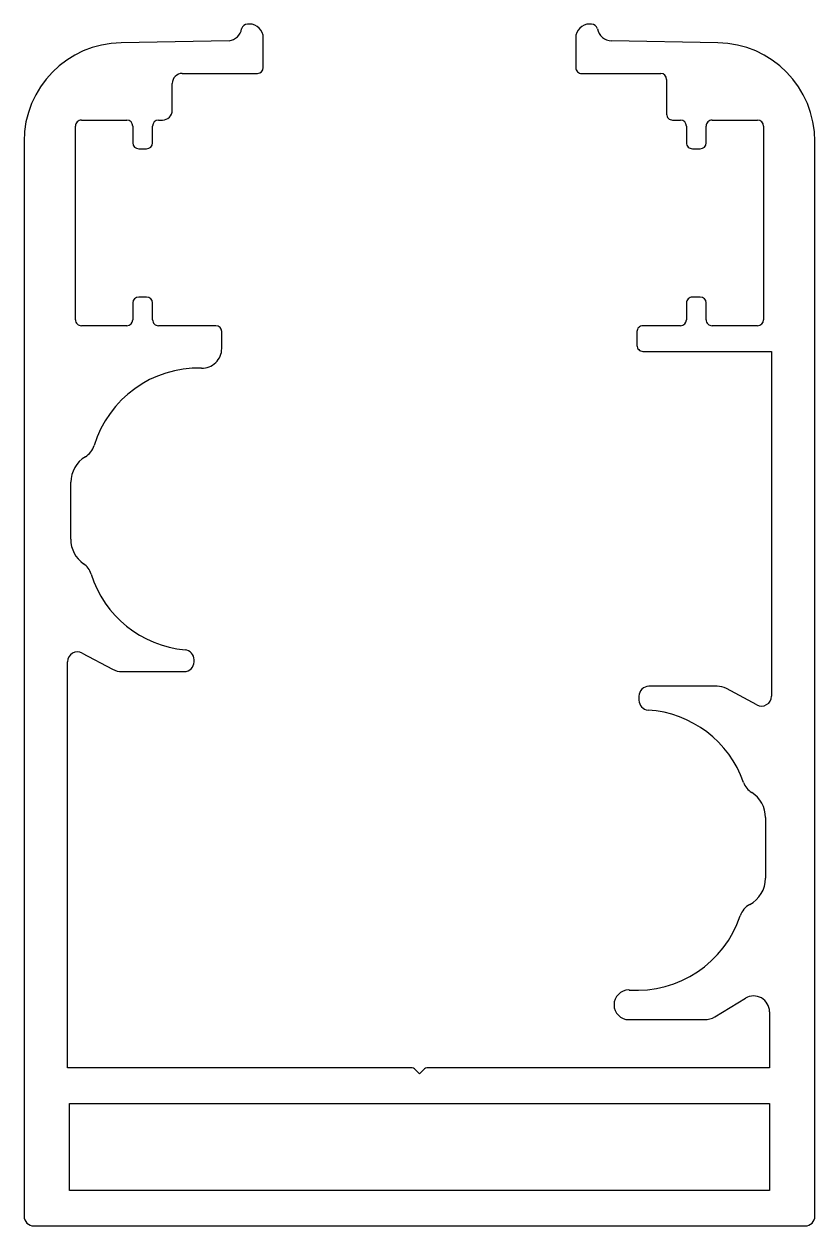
# Model space of a CAD drawing. Extents: x 712.3 to 752.3, y 621.2 to 682.
import ezdxf

# ---------------------------------------------------------------- set-up
doc = ezdxf.new("R2010")
doc.units = 0
doc.layers.get('0').update_dxf_attribs({"linetype": 'CONTINUOUS'})

msp = doc.modelspace()

# ---------------------------------------------------------------- linework, layer by layer
for p, q in [((723.741, 681.998), (723.641, 681.998)), ((741.04, 681.998), (740.94, 681.998)), ((722.714, 681.15), (717.253, 681.055)), ((724.441, 679.798), (724.441, 681.298)), ((740.24, 681.298), (740.24, 679.798)), ((747.428, 681.055), (742.058, 681.148)), ((720.34, 679.498), (724.141, 679.498)), ((740.54, 679.498), (744.54, 679.498)), ((744.84, 679.198), (744.84, 677.439)), ((719.84, 677.639), (719.84, 678.998)), ((714.94, 667.039), (714.94, 676.839)), ((715.24, 677.139), (717.54, 677.139)), ((717.84, 676.839), (717.84, 675.989)), ((718.84, 675.989), (718.84, 676.839)), ((719.14, 677.139), (719.34, 677.139)), ((745.141, 677.139), (745.54, 677.139)), ((745.84, 676.839), (745.84, 675.989)), ((746.84, 675.989), (746.84, 676.839)), ((747.141, 677.139), (749.44, 677.139)), ((749.74, 676.839), (749.74, 667.039)), ((712.34, 676.055), (712.34, 621.698)), ((718.14, 675.689), (718.54, 675.689)), ((746.141, 675.689), (746.54, 675.689)), ((752.34, 621.698), (752.34, 676.055)), ((717.84, 667.889), (717.84, 667.039)), ((718.54, 668.189), (718.14, 668.189)), ((718.84, 667.039), (718.84, 667.889)), ((745.84, 667.889), (745.84, 667.039)), ((746.54, 668.189), (746.141, 668.189)), ((746.84, 667.039), (746.84, 667.889)), ((717.54, 666.739), (715.24, 666.739)), ((722.04, 666.739), (719.14, 666.739)), ((722.34, 665.589), (722.34, 666.439)), ((743.34, 666.439), (743.34, 665.739)), ((745.54, 666.739), (743.641, 666.739)), ((749.44, 666.739), (747.141, 666.739)), ((743.641, 665.439), (750.141, 665.439)), ((750.141, 665.439), (750.141, 647.998)), ((714.704, 655.933), (714.704, 658.817)), ((715.276, 650.181), (716.82, 649.357)), ((714.541, 629.198), (714.541, 649.739)), ((720.941, 649.739), (720.941, 649.841)), ((717.29, 649.239), (720.441, 649.239)), ((747.391, 648.498), (743.941, 648.498)), ((749.405, 647.557), (747.861, 648.381)), ((743.441, 647.998), (743.441, 647.797)), ((749.84, 641.854), (749.84, 638.786)), ((742.941, 633.135), (742.928, 633.135)), ((747.28, 631.78), (748.825, 632.718)), ((750.041, 632.035), (750.041, 629.198)), ((742.928, 631.635), (746.761, 631.635)), ((731.916, 629.198), (714.541, 629.198)), ((732.341, 628.898), (732.129, 629.111)), ((732.553, 629.111), (732.341, 628.898)), ((750.041, 629.198), (732.765, 629.198)), ((714.64, 627.398), (750.041, 627.398)), ((714.64, 622.998), (714.64, 627.398)), ((750.041, 627.398), (750.041, 622.998)), ((750.041, 622.998), (714.64, 622.998)), ((712.84, 621.198), (751.84, 621.198))]:
    msp.add_line(p, q)
for centre, radius, start, end in [((722.617, 681.885), 0.741, 277.53646, 349.69274), ((723.641, 681.698), 0.3, 89.99868, 169.6948), ((723.741, 681.298), 0.7, 0, 90), ((740.94, 681.298), 0.7, 89.99901, 179.99999), ((741.04, 681.698), 0.3, 10.97528, 90), ((742.071, 681.898), 0.75, 190.97418, 269), ((717.34, 676.055), 5, 91, 180.00001), ((747.34, 676.055), 5, 0.00001, 88.99979), ((724.141, 679.798), 0.3, 270.00233, 0), ((740.54, 679.798), 0.3, 180.00001, 270.00349), ((720.34, 678.998), 0.5, 90, 180.00001), ((744.54, 679.198), 0.3, 360, 89.99767), ((719.34, 677.639), 0.5, 270, 0), ((745.14, 677.439), 0.3, 180.00001, 270.00349), ((715.24, 676.839), 0.3, 90, 180.00001), ((717.54, 676.839), 0.3, 0, 90), ((719.14, 676.839), 0.3, 90, 179.99999), ((745.54, 676.839), 0.3, 360, 89.99767), ((747.14, 676.839), 0.3, 89.99651, 179.99999), ((749.44, 676.839), 0.3, 360, 89.99767), ((718.14, 675.989), 0.3, 180.00233, 270), ((718.54, 675.989), 0.3, 270, 359.99767), ((746.14, 675.989), 0.3, 180.00233, 270.00349), ((746.54, 675.989), 0.3, 270.00233, 359.99767), ((718.14, 667.889), 0.3, 90, 179.99999), ((718.54, 667.889), 0.3, 0, 90), ((746.14, 667.889), 0.3, 89.99651, 179.99999), ((746.54, 667.889), 0.3, 360, 89.99767), ((715.24, 667.039), 0.3, 179.99999, 270), ((717.54, 667.039), 0.3, 270, 0), ((719.14, 667.039), 0.3, 179.99999, 270), ((745.54, 667.039), 0.3, 270.00233, 0), ((747.14, 667.039), 0.3, 180.00001, 270.00349), ((749.44, 667.039), 0.3, 270.00233, 0), ((722.04, 666.439), 0.3, 0.00233, 90), ((743.64, 666.439), 0.3, 89.99651, 179.99767), ((721.34, 665.589), 1, 268.35948, 0), ((743.64, 665.739), 0.3, 180.00233, 270.00349), ((721.154, 659.091), 5.5, 88.35953, 163.20499), ((714.932, 660.969), 1, 300.58613, 343.20576), ((716.204, 658.817), 1.5, 120.58529, 180.00001), ((716.204, 655.933), 1.5, 180.00001, 235.30111), ((714.781, 653.878), 1, 17.35526, 55.30127), ((720.985, 655.817), 5.5, 197.35502, 264.79671), ((715.041, 649.739), 0.5, 61.92752, 179.99999), ((720.441, 649.841), 0.5, 0, 84.79674), ((717.29, 650.239), 1, 241.92774, 269.99978), ((720.441, 649.739), 0.5, 270, 0), ((743.941, 647.998), 0.5, 90, 180.00001), ((747.391, 647.498), 1, 61.92773, 89.99978), ((743.941, 647.797), 0.5, 180.00001, 266.19679), ((749.641, 647.998), 0.5, 241.92402, 0.00175), ((743.543, 641.81), 5.5, 19.39036, 86.19678), ((749.674, 643.968), 1, 199.3897, 237.76825), ((748.34, 641.854), 1.5, 0, 57.76904), ((748.34, 638.786), 1.5, 297.81766, 359.99977), ((749.507, 636.574), 1, 117.81955, 161.65567), ((743.338, 638.62), 5.5, 265.86068, 341.65514), ((742.928, 632.385), 0.75, 90, 270), ((749.241, 632.035), 0.8, 359.99965, 121.26859), ((746.761, 632.635), 1, 270, 301.26821), ((731.916, 628.898), 0.3, 45, 90), ((732.765, 628.898), 0.3, 90, 135), ((712.84, 621.698), 0.5, 180.00001, 270), ((751.84, 621.698), 0.5, 270, 0)]:
    msp.add_arc(centre, radius, start, end)

doc.saveas('drawing.dxf')
